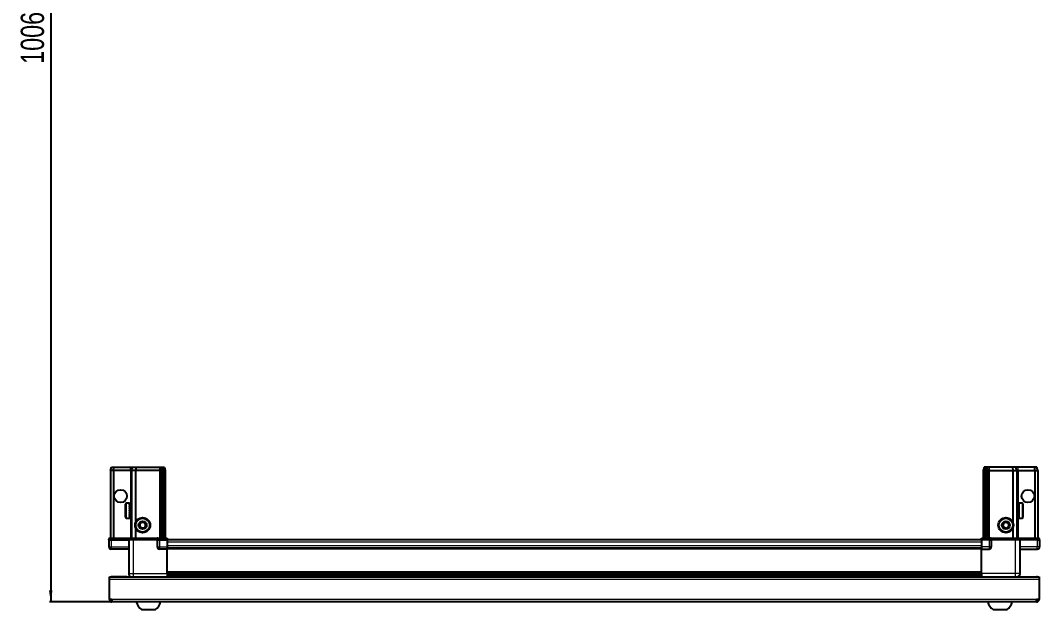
# Model space of a CAD drawing. Header units: millimetres. Extents: x 799 to 3858, y 103 to 1807.
# Drawn here: x 847 to 1723, y 103 to 610 of the extents above; entities that cross this region are included whole.
import ezdxf

# ---------------------------------------------------------------- set-up
doc = ezdxf.new("R2010")
doc.units = ezdxf.units.MM
doc.layers.add('FORMAT', color=7, linetype='Continuous')
doc.styles.add('SLDTEXTSTYLE0', font='TXT', dxfattribs={"width": 0.75})
doc.dimstyles.new('SLDDIMSTYLE0', dxfattribs={"dimtxt": 20, "dimasz": 10, "dimexe": 0, "dimexo": 0.0625, "dimgap": 5, "dimtad": 2, "dimdec": 1, "dimrnd": 1e-09, "dimzin": 12, "dimdsep": 46, "dimtxsty": 'SLDTEXTSTYLE0', "dimsah": 1, "dimcen": 0.09, "dimadec": 0, "dimazin": 3, "dimtfac": 1, "dimtofl": 0, "dimtmove": 0, "dimatfit": 3, "dimfxl": 0, "dimfrac": 2, "dimtolj": 1, "dimtzin": 12, "dimarcsym": 0})

# ---------------------------------------------------------------- blocks, each defined once
blk = doc.blocks.new('_D_8')
at = {"layer": 'FORMAT'}
for p, q in [((925.56, 1116.67), (872.47, 1116.67)), ((873.47, 1116.67), (873.47, 109.97)), ((926.06, 109.97), (872.47, 109.97))]:
    blk.add_line(p, q, dxfattribs=at)
for points in [[(873.47, 1116.67), (871.93, 1106.67), (875.01, 1106.67)], [(873.47, 109.97), (875.01, 119.97), (871.93, 119.97)]]:
    blk.add_solid(points, dxfattribs=at)
at = {"layer": 'FORMAT', "insert": (847.69, 572.68), "char_height": 20, "attachment_point": 1, "rotation": 90, "style": 'SLDTEXTSTYLE0'}
blk.add_mtext('1006,7', dxfattribs=at)

msp = doc.modelspace()

# ---------------------------------------------------------------- linework, layer by layer
at = {"color": 7, "linetype": 'Continuous', "lineweight": 25}
for p, q in [((924.97, 222.97), (925.77, 225.97)), ((927.47, 222.97), (924.97, 222.97)), ((924.97, 222.97), (924.97, 164.67)), ((925.77, 225.97), (927.63, 225.97)), ((927.47, 222.97), (927.63, 225.97)), ((941.97, 222.97), (927.47, 222.97)), ((927.47, 222.97), (927.47, 164.67)), ((927.63, 225.97), (941.97, 225.97)), ((941.97, 225.97), (943.77, 225.97)), ((942.97, 222.97), (941.97, 222.97)), ((942.97, 222.97), (943.77, 225.97)), ((942.97, 222.97), (942.97, 164.67)), ((946.47, 222.97), (942.97, 222.97)), ((943.77, 225.97), (946.8, 225.97)), ((946.8, 225.97), (946.47, 222.97)), ((966.97, 222.97), (946.47, 222.97)), ((946.47, 222.97), (946.47, 178.47)), ((946.8, 225.97), (966.97, 225.97)), ((966.97, 225.97), (968.77, 225.97)), ((967.97, 222.97), (966.97, 222.97)), ((968.77, 225.97), (967.97, 222.97)), ((967.97, 222.97), (967.97, 164.67)), ((968.97, 222.97), (967.97, 222.97)), ((968.77, 225.97), (969.51, 225.97)), ((969.51, 225.97), (968.97, 222.97)), ((968.97, 222.97), (968.97, 164.67)), ((970.47, 222.97), (968.97, 222.97)), ((969.51, 225.97), (970.02, 225.97)), ((970.02, 225.97), (970.47, 222.97)), ((970.02, 225.97), (971.17, 225.97)), ((970.47, 222.97), (970.47, 164.67)), ((971.97, 222.97), (970.47, 222.97)), ((971.17, 225.97), (971.97, 222.97)), ((971.97, 222.97), (971.97, 164.67)), ((1675.77, 225.97), (1674.97, 222.97)), ((1674.97, 222.97), (1676.47, 222.97)), ((1674.97, 222.97), (1674.97, 164.67)), ((1676.93, 225.97), (1675.77, 225.97)), ((1676.93, 225.97), (1676.47, 222.97)), ((1676.47, 222.97), (1677.97, 222.97)), ((1676.47, 222.97), (1676.47, 164.67)), ((1677.43, 225.97), (1676.93, 225.97)), ((1677.43, 225.97), (1677.97, 222.97)), ((1678.17, 225.97), (1677.43, 225.97)), ((1677.97, 222.97), (1677.97, 164.67)), ((1677.97, 222.97), (1678.97, 222.97)), ((1678.17, 225.97), (1678.97, 222.97)), ((1679.97, 225.97), (1678.17, 225.97)), ((1678.97, 222.97), (1678.97, 164.67)), ((1678.97, 222.97), (1679.97, 222.97)), ((1700.14, 225.97), (1679.97, 225.97)), ((1679.97, 222.97), (1700.47, 222.97)), ((1700.14, 225.97), (1700.47, 222.97)), ((1703.17, 225.97), (1700.14, 225.97)), ((1700.47, 222.97), (1700.47, 178.47)), ((1700.47, 222.97), (1703.97, 222.97)), ((1703.97, 222.97), (1703.17, 225.97)), ((1704.97, 225.97), (1703.17, 225.97)), ((1703.97, 222.97), (1703.97, 164.67)), ((1703.97, 222.97), (1704.97, 222.97)), ((1719.32, 225.97), (1704.97, 225.97)), ((1704.97, 222.97), (1719.47, 222.97)), ((1719.47, 222.97), (1719.32, 225.97)), ((1721.17, 225.97), (1719.32, 225.97)), ((1719.47, 222.97), (1719.47, 164.67)), ((1719.47, 222.97), (1721.97, 222.97)), ((1721.97, 222.97), (1721.17, 225.97)), ((1721.97, 222.97), (1721.97, 164.67)), ((937.77, 182.77), (937.77, 194.17)), ((940.97, 194.97), (938.57, 194.97)), ((940.97, 194.97), (940.97, 194.97)), ((940.97, 194.97), (941.47, 194.97)), ((940.97, 194.78), (941.47, 194.78)), ((940.97, 194.78), (940.97, 194.56)), ((940.97, 194.56), (941.47, 194.56)), ((940.97, 193.98), (941.47, 193.98)), ((940.97, 193.98), (940.97, 193.56)), ((940.97, 193.56), (941.47, 193.56)), ((941.47, 194.78), (941.47, 194.97)), ((941.47, 194.56), (941.47, 194.78)), ((941.47, 193.98), (941.47, 194.56)), ((941.47, 193.56), (941.47, 193.98)), ((941.47, 192.65), (941.47, 193.56)), ((941.57, 192.87), (941.47, 192.87)), ((941.57, 184.07), (941.57, 192.87)), ((1705.47, 192.87), (1705.37, 192.87)), ((1705.37, 192.87), (1705.37, 184.07)), ((1708.37, 194.97), (1705.47, 194.97)), ((1705.97, 194.97), (1705.47, 194.97)), ((1705.47, 194.97), (1705.47, 194.92)), ((1705.47, 194.92), (1705.47, 194.64)), ((1705.97, 194.92), (1705.47, 194.92)), ((1705.97, 194.64), (1705.47, 194.64)), ((1705.47, 194.64), (1705.47, 194.37)), ((1705.97, 194.37), (1705.47, 194.37)), ((1705.47, 194.37), (1705.47, 193.7)), ((1705.97, 193.7), (1705.47, 193.7)), ((1705.47, 193.7), (1705.47, 193.23)), ((1705.47, 193.23), (1705.47, 192.25)), ((1705.97, 193.23), (1705.47, 193.23)), ((1705.97, 194.92), (1705.97, 194.97)), ((1705.97, 194.37), (1705.97, 194.64)), ((1705.97, 193.23), (1705.97, 193.7)), ((1709.17, 194.17), (1709.17, 182.77)), ((940.97, 192.65), (941.47, 192.65)), ((940.97, 192.65), (940.97, 192.06)), ((940.97, 192.06), (941.47, 192.06)), ((940.97, 190.91), (941.47, 190.91)), ((940.97, 190.91), (940.97, 190.21)), ((940.97, 190.21), (941.47, 190.21)), ((940.97, 188.93), (941.47, 188.93)), ((940.97, 188.93), (940.97, 188.19)), ((940.97, 188.78), (941.47, 188.78)), ((940.97, 188.28), (941.47, 188.28)), ((940.97, 188.19), (941.47, 188.19)), ((940.97, 186.9), (941.47, 186.9)), ((940.97, 186.9), (940.97, 186.19)), ((940.97, 186.19), (941.47, 186.19)), ((940.97, 185.03), (941.47, 185.03)), ((940.97, 185.03), (940.97, 184.42)), ((940.97, 184.42), (941.47, 184.42)), ((941.47, 192.06), (941.47, 192.65)), ((941.47, 190.91), (941.47, 192.06)), ((941.47, 190.21), (941.47, 190.91)), ((941.47, 188.93), (941.47, 190.21)), ((941.47, 188.78), (941.47, 188.93)), ((941.47, 188.19), (941.47, 188.28)), ((941.47, 186.9), (941.47, 188.19)), ((941.47, 186.19), (941.47, 186.9)), ((941.47, 185.03), (941.47, 186.19)), ((941.47, 184.42), (941.47, 185.03)), ((941.47, 183.49), (941.47, 184.42)), ((941.47, 184.07), (941.57, 184.07)), ((942.45, 191.78), (941.97, 192.47)), ((941.97, 184.47), (941.97, 192.47)), ((941.97, 184.47), (942.45, 185.16)), ((942.94, 192.47), (942.45, 191.78)), ((942.45, 185.16), (942.45, 191.78)), ((942.45, 185.16), (942.94, 184.47)), ((942.97, 192.47), (942.94, 192.47)), ((942.94, 184.47), (942.94, 192.47)), ((942.94, 184.47), (942.97, 184.47)), ((1704, 192.47), (1703.97, 192.47)), ((1703.97, 184.47), (1704, 184.47)), ((1704.49, 191.78), (1704, 192.47)), ((1704, 192.47), (1704, 184.47)), ((1704, 184.47), (1704.49, 185.16)), ((1704.97, 192.47), (1704.49, 191.78)), ((1704.49, 191.78), (1704.49, 185.16)), ((1704.49, 185.16), (1704.97, 184.47)), ((1704.97, 192.47), (1704.97, 184.47)), ((1705.37, 184.07), (1705.47, 184.07)), ((1705.97, 192.25), (1705.47, 192.25)), ((1705.47, 192.25), (1705.47, 191.63)), ((1705.47, 191.63), (1705.47, 190.43)), ((1705.97, 191.63), (1705.47, 191.63)), ((1705.97, 190.43), (1705.47, 190.43)), ((1705.47, 190.43), (1705.47, 189.8)), ((1705.97, 189.8), (1705.47, 189.8)), ((1705.47, 189.72), (1705.47, 188.42)), ((1705.97, 189.72), (1705.47, 189.72)), ((1705.97, 188.42), (1705.47, 188.42)), ((1705.97, 187.94), (1705.47, 187.94)), ((1705.47, 187.94), (1705.47, 187.69)), ((1705.47, 187.69), (1705.47, 186.42)), ((1705.97, 187.69), (1705.47, 187.69)), ((1705.97, 186.42), (1705.47, 186.42)), ((1705.47, 186.42), (1705.47, 185.73)), ((1705.47, 185.73), (1705.47, 184.61)), ((1705.97, 185.73), (1705.47, 185.73)), ((1705.97, 184.61), (1705.47, 184.61)), ((1705.47, 184.61), (1705.47, 184.04)), ((1705.47, 184.04), (1705.47, 183.18)), ((1705.97, 184.04), (1705.47, 184.04)), ((1705.97, 191.63), (1705.97, 192.25)), ((1705.97, 189.72), (1705.97, 190.43)), ((1705.97, 187.69), (1705.97, 188.42)), ((1705.97, 185.73), (1705.97, 186.42)), ((1705.97, 184.04), (1705.97, 184.61)), ((938.57, 181.97), (940.97, 181.97)), ((940.97, 183.49), (941.47, 183.49)), ((940.97, 183.49), (940.97, 183.05)), ((940.97, 183.05), (941.47, 183.05)), ((940.97, 182.45), (941.47, 182.45)), ((940.97, 182.45), (940.97, 182.21)), ((940.97, 182.21), (941.47, 182.21)), ((940.97, 181.99), (941.47, 181.99)), ((940.97, 181.99), (940.97, 181.97)), ((940.97, 181.98), (941.47, 181.98)), ((941.47, 183.05), (941.47, 183.49)), ((941.47, 182.45), (941.47, 183.05)), ((941.47, 182.21), (941.47, 182.45)), ((941.47, 181.99), (941.47, 182.21)), ((941.47, 181.98), (941.47, 181.99)), ((1705.97, 183.18), (1705.47, 183.18)), ((1705.47, 183.18), (1705.47, 182.79)), ((1705.47, 182.79), (1705.47, 182.28)), ((1705.97, 182.79), (1705.47, 182.79)), ((1705.97, 182.28), (1705.47, 182.28)), ((1705.47, 182.28), (1705.47, 182.09)), ((1705.47, 182.09), (1705.47, 181.97)), ((1705.97, 182.09), (1705.47, 182.09)), ((1705.47, 181.97), (1708.37, 181.97)), ((1705.97, 182.79), (1705.97, 183.18)), ((1705.97, 182.09), (1705.97, 182.28)), ((946.47, 173.47), (946.47, 164.67)), ((1700.47, 173.47), (1700.47, 164.67)), ((923.97, 164.67), (923.47, 163.81)), ((923.47, 163.47), (923.47, 163.81)), ((923.47, 163.47), (925.47, 163.47)), ((923.47, 163.47), (923.47, 157.47)), ((925.47, 164.67), (923.97, 164.67)), ((925.47, 164.67), (940.27, 164.67)), ((940.27, 163.47), (925.47, 163.47)), ((925.47, 163.47), (940.27, 163.47)), ((940.27, 164.67), (940.47, 164.67)), ((940.47, 163.47), (940.27, 163.47)), ((940.47, 163.47), (940.47, 164.67)), ((940.47, 164.67), (944.47, 164.67)), ((944.47, 163.47), (940.47, 163.47)), ((940.47, 163.47), (940.47, 134.47)), ((944.47, 164.67), (964.77, 164.67)), ((964.77, 163.47), (944.47, 163.47)), ((964.77, 164.67), (964.97, 164.67)), ((964.97, 163.47), (964.77, 163.47)), ((964.97, 163.47), (964.97, 164.67)), ((965.65, 164.67), (964.97, 164.67)), ((964.97, 163.47), (966.97, 163.47)), ((964.97, 163.47), (964.97, 157.47)), ((965.65, 164.67), (973.47, 164.67)), ((973.47, 163.81), (966.97, 163.81)), ((973.47, 163.47), (966.97, 163.47)), ((966.97, 163.47), (973.47, 163.47)), ((973.47, 164.67), (973.47, 163.81)), ((973.47, 163.81), (973.47, 163.81)), ((973.47, 163.47), (973.47, 163.81)), ((973.47, 163.47), (973.47, 163.47)), ((973.47, 163.47), (973.47, 157.47)), ((1673.47, 163.32), (973.47, 163.32)), ((1673.47, 164.67), (1681.29, 164.67)), ((1673.47, 163.81), (1673.47, 164.67)), ((1679.97, 163.81), (1673.47, 163.81)), ((1673.47, 163.47), (1673.47, 163.81)), ((1679.97, 163.47), (1673.47, 163.47)), ((1673.47, 163.47), (1673.47, 157.47)), ((1679.97, 163.47), (1681.97, 163.47)), ((1681.97, 163.47), (1679.97, 163.47)), ((1681.97, 164.67), (1681.29, 164.67)), ((1681.97, 163.47), (1681.97, 164.67)), ((1681.97, 164.67), (1682.17, 164.67)), ((1682.17, 163.47), (1681.97, 163.47)), ((1681.97, 163.47), (1681.97, 157.47)), ((1682.17, 164.67), (1702.47, 164.67)), ((1702.47, 163.47), (1682.17, 163.47)), ((1702.47, 164.67), (1706.47, 164.67)), ((1706.47, 163.47), (1702.47, 163.47)), ((1706.47, 163.47), (1706.47, 164.67)), ((1706.47, 164.67), (1706.67, 164.67)), ((1706.67, 163.47), (1706.47, 163.47)), ((1706.47, 163.47), (1706.47, 134.47)), ((1706.67, 164.67), (1721.47, 164.67)), ((1721.47, 163.47), (1706.67, 163.47)), ((1722.97, 164.67), (1721.47, 164.67)), ((1721.47, 163.47), (1723.47, 163.47)), ((1723.47, 163.81), (1722.97, 164.67)), ((1723.47, 163.81), (1722.97, 164.67)), ((1723.47, 163.47), (1723.47, 163.81)), ((1723.47, 163.47), (1723.47, 163.81)), ((1723.47, 163.47), (1723.47, 163.47)), ((1723.47, 163.47), (1723.47, 157.47)), ((940.47, 155.47), (925.47, 155.47)), ((973.47, 155.47), (966.97, 155.47)), ((973.47, 157.47), (973.47, 155.47)), ((1673.47, 156.12), (973.47, 156.12)), ((973.47, 134.47), (973.47, 155.47)), ((1673.47, 157.47), (1673.47, 155.47)), ((1673.47, 155.47), (1679.97, 155.47)), ((1673.47, 134.47), (1673.47, 155.47)), ((1706.47, 155.47), (1721.47, 155.47)), ((923.97, 131.47), (1722.97, 131.47)), ((923.97, 129.37), (923.97, 131.47)), ((938.97, 131.57), (926.07, 131.57)), ((938.97, 131.57), (938.97, 131.47)), ((973.47, 133.45), (1673.47, 133.45)), ((973.47, 133.41), (1673.47, 133.41)), ((997.35, 131.62), (973.47, 131.62)), ((991.97, 131.47), (991.97, 131.62)), ((992.01, 131.47), (992.01, 131.62)), ((992.28, 131.47), (992.28, 131.62)), ((992.54, 131.47), (992.54, 131.62)), ((993.19, 131.47), (993.19, 131.62)), ((993.66, 131.47), (993.66, 131.62)), ((994.62, 131.47), (994.62, 131.62)), ((995.24, 131.47), (995.24, 131.62)), ((996.43, 131.47), (996.43, 131.62)), ((997.09, 131.47), (997.09, 131.62)), ((997.14, 131.47), (997.14, 131.62)), ((998.44, 131.62), (997.35, 131.62)), ((999.17, 131.62), (998.44, 131.62)), ((998.44, 131.47), (998.44, 131.62)), ((998.44, 131.62), (998.44, 131.62)), ((998.45, 131.47), (998.45, 131.62)), ((998.95, 131.47), (998.95, 131.62)), ((999.17, 131.47), (999.17, 131.62)), ((999.59, 131.62), (999.17, 131.62)), ((999.17, 131.62), (999.17, 131.62)), ((1647.35, 131.62), (999.59, 131.62)), ((1000.45, 131.47), (1000.45, 131.62)), ((1001.14, 131.47), (1001.14, 131.62)), ((1002.26, 131.47), (1002.26, 131.62)), ((1002.84, 131.47), (1002.84, 131.62)), ((1003.71, 131.47), (1003.71, 131.62)), ((1004.11, 131.47), (1004.11, 131.62)), ((1004.64, 131.47), (1004.64, 131.62)), ((1004.83, 131.47), (1004.83, 131.62)), ((1004.97, 131.47), (1004.97, 131.62)), ((1641.97, 131.47), (1641.97, 131.62)), ((1642.14, 131.47), (1642.14, 131.62)), ((1642.35, 131.47), (1642.35, 131.62)), ((1642.91, 131.47), (1642.91, 131.62)), ((1643.33, 131.47), (1643.33, 131.62)), ((1644.23, 131.47), (1644.23, 131.62)), ((1644.82, 131.47), (1644.82, 131.62)), ((1645.96, 131.47), (1645.96, 131.62)), ((1646.66, 131.47), (1646.66, 131.62)), ((1647.93, 131.62), (1647.35, 131.62)), ((1647.93, 131.47), (1647.93, 131.62)), ((1647.94, 131.62), (1647.93, 131.62)), ((1648.67, 131.62), (1647.94, 131.62)), ((1648.11, 131.47), (1648.11, 131.62)), ((1648.61, 131.47), (1648.61, 131.62)), ((1648.67, 131.47), (1648.67, 131.62)), ((1649.59, 131.62), (1648.67, 131.62)), ((1648.67, 131.62), (1648.67, 131.62)), ((1673.47, 131.62), (1649.59, 131.62)), ((1649.96, 131.47), (1649.96, 131.62)), ((1650.67, 131.47), (1650.67, 131.62)), ((1651.84, 131.47), (1651.84, 131.62)), ((1652.45, 131.47), (1652.45, 131.62)), ((1653.4, 131.47), (1653.4, 131.62)), ((1653.85, 131.47), (1653.85, 131.62)), ((1654.47, 131.47), (1654.47, 131.62)), ((1654.71, 131.47), (1654.71, 131.62)), ((1654.95, 131.47), (1654.95, 131.62)), ((1654.97, 131.47), (1654.97, 131.62)), ((1707.97, 131.57), (1720.87, 131.57)), ((1707.97, 131.57), (1707.97, 131.47)), ((1722.97, 131.47), (1722.97, 129.37)), ((923.97, 112.07), (923.97, 129.37)), ((1722.97, 129.37), (1722.97, 112.07)), ((926.07, 112.07), (923.97, 112.07)), ((926.07, 112.07), (926.07, 109.97)), ((1720.87, 109.97), (926.07, 109.97)), ((1722.97, 112.07), (1720.87, 112.07)), ((1720.87, 109.97), (1720.87, 112.07)), ((951.47, 103.37), (963.47, 103.37)), ((1683.47, 103.37), (1695.47, 103.37))]:
    msp.add_line(p, q, dxfattribs=at)
at = {"color": 8, "linetype": 'Continuous', "lineweight": 18}
for p, q in [((941.97, 222.97), (941.97, 225.97)), ((941.97, 222.97), (941.97, 192.47)), ((966.97, 225.97), (966.97, 222.97)), ((966.97, 222.97), (966.97, 164.67)), ((1679.97, 225.97), (1679.97, 222.97)), ((1679.97, 222.97), (1679.97, 164.67)), ((1704.97, 222.97), (1704.97, 225.97)), ((1704.97, 222.97), (1704.97, 192.47)), ((938.57, 181.97), (938.57, 194.97)), ((1708.37, 194.97), (1708.37, 181.97)), ((941.97, 184.47), (941.97, 164.67)), ((1704.97, 184.47), (1704.97, 164.67)), ((925.47, 163.47), (925.47, 164.67)), ((925.47, 163.47), (925.47, 157.47)), ((940.27, 163.47), (940.27, 164.67)), ((944.47, 163.47), (944.47, 164.67)), ((944.47, 163.47), (944.47, 134.47)), ((964.77, 163.47), (964.77, 164.67)), ((966.97, 163.47), (966.97, 163.81)), ((966.97, 163.47), (966.97, 157.47)), ((973.47, 163.47), (973.47, 163.81)), ((1673.47, 161.32), (973.47, 161.32)), ((1673.47, 158.12), (973.47, 158.12)), ((1679.97, 163.47), (1679.97, 163.81)), ((1679.97, 163.47), (1679.97, 157.47)), ((1682.17, 164.67), (1682.17, 163.47)), ((1702.47, 163.47), (1702.47, 164.67)), ((1702.47, 163.47), (1702.47, 134.47)), ((1706.67, 164.67), (1706.67, 163.47)), ((1721.47, 163.47), (1721.47, 164.67)), ((1721.47, 163.47), (1721.47, 157.47)), ((923.47, 157.47), (925.47, 157.47)), ((925.47, 157.47), (940.47, 157.47)), ((925.47, 155.47), (925.47, 157.47)), ((964.97, 157.47), (966.97, 157.47)), ((966.97, 157.47), (973.47, 157.47)), ((966.97, 157.47), (966.97, 155.47)), ((1673.47, 155.47), (973.47, 155.47)), ((1679.97, 157.47), (1673.47, 157.47)), ((1681.97, 157.47), (1679.97, 157.47)), ((1679.97, 157.47), (1679.97, 155.47)), ((1721.47, 157.47), (1706.47, 157.47)), ((1723.47, 157.47), (1721.47, 157.47)), ((1721.47, 155.47), (1721.47, 157.47)), ((926.07, 131.47), (926.07, 131.57)), ((944.47, 134.47), (973.47, 134.47)), ((973.47, 136.07), (1673.47, 136.07)), ((1673.47, 134.66), (973.47, 134.66)), ((973.47, 132.21), (1673.47, 132.21)), ((1702.47, 134.47), (1673.47, 134.47)), ((1720.87, 131.47), (1720.87, 131.57)), ((1722.97, 129.37), (923.97, 129.37)), ((1720.87, 112.07), (926.07, 112.07))]:
    msp.add_line(p, q, dxfattribs=at)
at = {"color": 7, "linetype": 'Continuous', "lineweight": 25, "flags": 128}
for points in [[(926.07, 131.57), (925.66, 131.53), (925.43, 131.47)], [(1721.51, 131.47), (1721.28, 131.53), (1720.87, 131.57)]]:
    msp.add_lwpolyline(points, dxfattribs=at)
at = {"color": 7, "linetype": 'Continuous', "lineweight": 25}
for centre, radius in [((933.47, 200.97), 5.5), ((1713.47, 200.97), 5.5), ((952.47, 175.97), 6.5), ((952.47, 175.97), 3.46), ((1694.47, 175.97), 6.5), ((1694.47, 175.97), 3.46)]:
    msp.add_circle(centre, radius, dxfattribs=at)
at = {"color": 8, "linetype": 'Continuous', "lineweight": 18}
for centre in [(952.47, 175.97), (1694.47, 175.97)]:
    msp.add_circle(centre, 5.7, dxfattribs=at)
at = {"color": 7, "linetype": 'Continuous', "lineweight": 25}
for centre, radius, start, end in [((938.57, 194.17), 0.8, 90, 180), ((941.97, 192.87), 0.4, 180, 270), ((1704.97, 192.87), 0.4, 270, 0), ((1708.37, 194.17), 0.8, 360, 90), ((941.97, 184.07), 0.4, 90, 180), ((1704.97, 184.07), 0.4, 360, 90), ((938.57, 182.77), 0.8, 180, 270), ((952.47, 175.97), 2.5, 147.37605, 207.37605), ((952.47, 175.97), 2.5, 87.37605, 147.37605), ((952.47, 175.97), 2.5, 27.37605, 87.37605), ((952.47, 175.97), 2.5, 327.37605, 27.37605), ((1694.47, 175.97), 2.5, 134.67671, 194.67671), ((1694.47, 175.97), 2.5, 194.67671, 254.67671), ((1694.47, 175.97), 2.5, 74.67671, 134.67671), ((1694.47, 175.97), 2.5, 14.67671, 74.67671), ((1694.47, 175.97), 2.5, 314.67671, 14.67671), ((1708.37, 182.77), 0.8, 270, 0), ((952.47, 175.97), 2.5, 207.37605, 267.37605), ((952.47, 175.97), 2.5, 267.37605, 327.37605), ((1694.47, 175.97), 2.5, 254.67671, 314.67671), ((925.47, 157.47), 2, 180, 270), ((966.97, 157.47), 2, 180, 270), ((1679.97, 157.47), 2, 270, 0), ((1721.47, 157.47), 2, 270, 0), ((926.07, 112.07), 2.1, 180, 270), ((926.07, 112.07), 0.6, 180, 270), ((958.5, 113), 11.91, 194.70035, 233.8734), ((956.45, 113), 11.91, 306.1266, 345.29965), ((1690.5, 113), 11.91, 194.70035, 233.8734), ((1688.45, 113), 11.91, 306.1266, 345.29965), ((1720.87, 112.07), 2.1, 270, 0), ((1720.87, 112.07), 0.6, 270, 0)]:
    msp.add_arc(centre, radius, start, end, dxfattribs=at)
for centre, start_param, end_param in [((966.97, 167.27), 2.418858, 3.141593), ((1679.97, 167.27), 3.141593, 3.864327)]:
    msp.add_ellipse(centre, major_axis=(0, 3.46), ratio=0.57735, start_param=start_param, end_param=end_param, dxfattribs=at)
for points, knots in [([(949.59, 176.1), (949.86, 176.54), (950.39, 177.35), (950.9, 178.16), (951.14, 178.54)], [0, 0, 0, 0, 0.534686, 1, 1, 1, 1]), ([(950.91, 173.54), (950.86, 173.65), (950.58, 174.18), (950.12, 175.07), (949.75, 175.8), (949.59, 176.1)], [0, 0, 0, 0, 0.1331247, 0.6370994, 1, 1, 1, 1]), ([(951.14, 178.54), (951.66, 178.51), (952.62, 178.47), (953.58, 178.42), (954.03, 178.4)], [0, 0, 0, 0, 0.5346859, 1, 1, 1, 1]), ([(955.35, 175.84), (955.08, 175.41), (954.56, 174.59), (954.04, 173.78), (953.8, 173.41)], [0, 0, 0, 0, 0.534686, 1, 1, 1, 1]), ([(954.03, 178.4), (954.19, 178.1), (954.56, 177.37), (955.02, 176.48), (955.3, 175.95), (955.35, 175.84)], [0, 0, 0, 0, 0.362901, 0.866875, 1, 1, 1, 1]), ([(1691.69, 176.74), (1692.05, 177.1), (1692.74, 177.78), (1693.42, 178.45), (1693.74, 178.76)], [0, 0, 0, 0, 0.534686, 1, 1, 1, 1]), ([(1692.42, 173.94), (1692.33, 174.28), (1692.12, 175.07), (1691.87, 176.04), (1691.72, 176.61), (1691.69, 176.74)], [0, 0, 0, 0, 0.362901, 0.866875, 1, 1, 1, 1]), ([(1693.74, 178.76), (1694.24, 178.63), (1695.17, 178.37), (1696.09, 178.12), (1696.52, 178)], [0, 0, 0, 0, 0.534686, 1, 1, 1, 1]), ([(1696.52, 178), (1696.56, 177.88), (1696.71, 177.3), (1696.96, 176.34), (1697.17, 175.54), (1697.25, 175.21)], [0, 0, 0, 0, 0.133125, 0.637099, 1, 1, 1, 1]), ([(953.8, 173.41), (953.28, 173.43), (952.32, 173.48), (951.36, 173.52), (950.91, 173.54)], [0, 0, 0, 0, 0.534686, 1, 1, 1, 1]), ([(1695.2, 173.18), (1694.7, 173.32), (1693.77, 173.57), (1692.85, 173.82), (1692.42, 173.94)], [0, 0, 0, 0, 0.534686, 1, 1, 1, 1]), ([(1697.25, 175.21), (1696.89, 174.85), (1696.2, 174.17), (1695.52, 173.49), (1695.2, 173.18)], [0, 0, 0, 0, 0.534686, 1, 1, 1, 1]), ([(940.47, 134.47), (940.52, 134.03), (940.59, 133.36), (941.02, 132.54), (941.48, 131.99), (941.88, 131.63), (942.15, 131.5), (942.19, 131.47)], [0, 0, 0, 0, 0.3630185, 0.5584377, 0.7580039, 0.9575702, 1, 1, 1, 1]), ([(973.47, 134.47), (973.47, 134.08), (973.47, 133.29), (973.47, 132.27), (973.47, 131.64), (973.47, 131.48), (973.47, 131.47)], [0, 0, 0, 0, 0.32552, 0.65104, 0.97656, 1, 1, 1, 1]), ([(1673.47, 134.47), (1673.47, 134.08), (1673.47, 133.29), (1673.47, 132.27), (1673.47, 131.64), (1673.47, 131.48), (1673.47, 131.47)], [0, 0, 0, 0, 0.32552, 0.65104, 0.97656, 1, 1, 1, 1]), ([(1706.47, 134.47), (1706.42, 134.03), (1706.35, 133.36), (1705.92, 132.54), (1705.46, 131.99), (1705.06, 131.63), (1704.8, 131.5), (1704.75, 131.47)], [0, 0, 0, 0, 0.363018, 0.558438, 0.758004, 0.95757, 1, 1, 1, 1])]:
    msp.add_open_spline(points, degree=3, knots=knots, dxfattribs=at)
at = {"color": 8, "linetype": 'Continuous', "lineweight": 18}
for points in [[(940.47, 134.47), (940.53, 134.47), (940.65, 134.47), (941.58, 134.47), (942.9, 134.47), (943.95, 134.47), (944.47, 134.47)], [(1706.47, 134.47), (1706.41, 134.47), (1706.29, 134.47), (1705.37, 134.47), (1704.04, 134.47), (1702.99, 134.47), (1702.47, 134.47)]]:
    msp.add_open_spline(points, degree=3, dxfattribs=at)
for points, knots in [([(944.47, 134.47), (944.47, 134.03), (944.47, 133.36), (944.47, 132.54), (944.47, 131.99), (944.47, 131.63), (944.47, 131.5), (944.47, 131.47)], [0, 0, 0, 0, 0.363018, 0.558438, 0.758004, 0.95757, 1, 1, 1, 1]), ([(1702.47, 134.47), (1702.47, 134.03), (1702.47, 133.36), (1702.47, 132.54), (1702.47, 131.99), (1702.47, 131.63), (1702.47, 131.5), (1702.47, 131.47)], [0, 0, 0, 0, 0.3630185, 0.5584377, 0.7580039, 0.9575702, 1, 1, 1, 1])]:
    msp.add_open_spline(points, degree=3, knots=knots, dxfattribs=at)

# ---------------------------------------------------------------- dimensions: what is measured, and where the dimension line sits
at = {"layer": 'FORMAT'}
dim = msp.add_linear_dim(base=(873.47, 109.97), p1=(925.57, 1116.67), p2=(926.07, 109.97), angle=90, dimstyle='SLDDIMSTYLE0', dxfattribs=at)
dim.commit()
dim.dimension.update_dxf_attribs({"geometry": '_D_8', "text_midpoint": (873.47, 613.32), "dimtype": 160})

doc.saveas('drawing.dxf')
